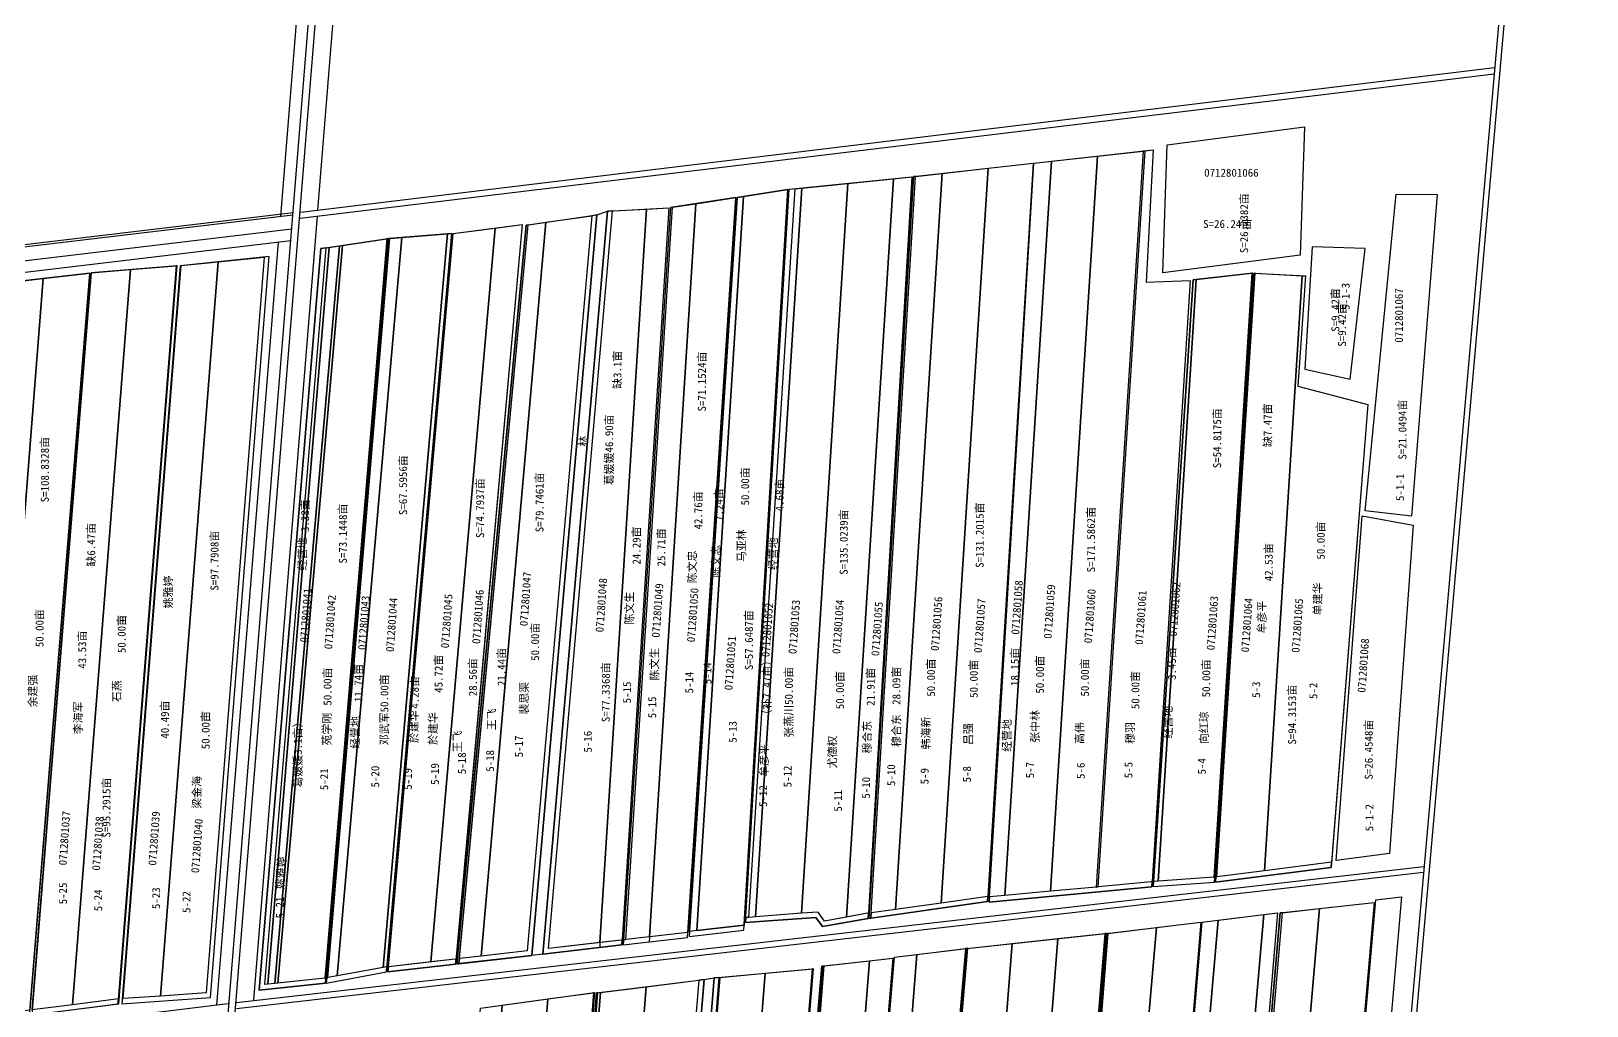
# Model space of a CAD drawing. Extents: x 544477 to 562575, y 4986974 to 4992709.
# Drawn here: x 547073 to 548629, y 4990475 to 4991449 of the extents above; entities that cross this region are included whole.
import ezdxf
from ezdxf.enums import TextEntityAlignment as Align

# ---------------------------------------------------------------- set-up
doc = ezdxf.new("R2010")
doc.units = 0
doc.header["$LTSCALE"] = 10
for name, color, linetype in [('2019年企业分流', 7, 'CONTINUOUS'), ('2021', 7, 'CONTINUOUS'), ('2022年', 6, 'CONTINUOUS'), ('JMD', 6, 'CONTINUOUS'), ('出水桩地块', 2, 'CONTINUOUS'), ('地号', 7, 'CONTINUOUS'), ('地物扣减', 7, 'CONTINUOUS'), ('地籍号', 2, 'CONTINUOUS'), ('权利人', 1, 'CONTINUOUS'), ('注记', 1, 'CONTINUOUS'), ('测地框', 7, 'CONTINUOUS'), ('测地框面积', 7, 'CONTINUOUS'), ('经营地地块', 7, 'CONTINUOUS'), ('经营地面积', 7, 'CONTINUOUS'), ('路、林、渠', 7, 'CONTINUOUS'), ('身份地地块', 7, 'CONTINUOUS'), ('身份地面积', 7, 'CONTINUOUS')]:
    doc.layers.add(name, color=color, linetype=linetype)
doc.styles.add('宋体', font='')
doc.styles.get('宋体').set_extended_font_data('SimSun')

msp = doc.modelspace()

# ---------------------------------------------------------------- linework, layer by layer
at = {"layer": '2019年企业分流', "color": 2, "linetype": 'Continuous'}
for points in [[(548139.3, 4991324.1), (548185, 4991329.2), (548138.2, 4990593.6), (548092.6, 4990589.4)], [(547844, 4991292.2), (547890, 4991296.9), (547843.6, 4990567.3), (547797.6, 4990563.8)]]:
    msp.add_lwpolyline(points, close=True, dxfattribs=at)
at = {"layer": '2019年企业分流', "color": 1, "linetype": 'Continuous'}
for points in [[(547654.6, 4991269.4), (547688.7, 4991271.3), (547642.1, 4990538.2), (547590.5, 4990532.3)], [(547444.1, 4991242.8), (547489.8, 4991246.5), (547425.5, 4990513.3), (547379.4, 4990504.7)], [(547381.8, 4991234.6), (547384.7, 4991235), (547320, 4990497.5), (547317.2, 4990497.2)]]:
    msp.add_lwpolyline(points, close=True, dxfattribs=at)
at = {"layer": '2021', "color": 1, "linetype": 'Continuous'}
for points in [[(548093.6, 4991319), (548139.3, 4991324.1), (548092.6, 4990589.4), (548046.9, 4990585.1)], [(547384.7, 4991235), (547428.9, 4991241.5), (547367, 4990502.5), (547320, 4990497.5)], [(547544.4, 4990475.6), (547589.9, 4990481.7), (547531.7, 4989742.1), (547486.1, 4989734.6)]]:
    msp.add_lwpolyline(points, close=True, dxfattribs=at)
at = {"layer": '2022年', "color": 4, "linetype": 'Continuous'}
for points in [[(547537.2, 4991252.1), (547564.3, 4991255.7), (547498.2, 4990521.6), (547497.2, 4990521.5), (547472.9, 4990518.7)], [(547570.4, 4991255.5), (547587.9, 4991258), (547523.5, 4990524.6), (547501.6, 4990522)], [(547371.4, 4991233), (547381.8, 4991234.6), (547317.2, 4990497.2), (547310.2, 4990496.5)], [(547223.6, 4991214.7), (547260.6, 4991218.5), (547202.7, 4990484.6), (547165.5, 4990482.1)], [(547688.2, 4990493.9), (547741.1, 4990500.5), (547703.3, 4990045.5), (547654.1, 4990046.3), (547650.5, 4989983.2), (547692.8, 4989979.1), (547674.1, 4989756.2), (547630, 4989753.1)], [(547589.9, 4990481.7), (547635.5, 4990488), (547577.4, 4989749.5), (547531.7, 4989742.1)]]:
    msp.add_lwpolyline(points, close=True, dxfattribs=at)
at = {"layer": '出水桩地块', "color": 7, "linetype": 'Continuous', "flags": 128}
for points in [[(548187, 4991329.4), (548185, 4991329.2), (548138.2, 4990593.6), (548140.2, 4990593.8)], [(547957.4, 4991303.9), (547955.4, 4991303.7), (547910.8, 4990562.3), (547912.9, 4990562.6)], [(547714.5, 4991273.1), (547712.5, 4991272.8), (547665.8, 4990540.9), (547667.8, 4990541.1)], [(547570.4, 4991255.5), (547568.4, 4991255.2), (547499.1, 4990516.7), (547501.1, 4990516.9)], [(547429.9, 4991241.7), (547428.9, 4991241.5), (547367, 4990502.5), (547367, 4990502.5), (547368, 4990502.6), (547368, 4990502.6)], [(547432.1, 4991241.9), (547431.1, 4991241.8), (547369, 4990502.8), (547370, 4990503)], [(547219.5, 4991214.6), (547218.5, 4991214.5), (547160.3, 4990476.7), (547161.3, 4990476.8)], [(547223.6, 4991214.7), (547222.6, 4991214.6), (547164.5, 4990482), (547165.5, 4990482.1)], [(548294.8, 4991207.3), (548293.8, 4991207.1), (548255.7, 4990603.5), (548256.7, 4990603.5)], [(548297.1, 4991207.3), (548296.1, 4991207.3), (548257.7, 4990603.7), (548258.7, 4990603.8)], [(548324.3, 4990567.9), (548322.2, 4990567.7), (548269.5, 4989951), (548271.5, 4989951)], [(548147.8, 4990547.3), (548146.7, 4990547.2), (548086.4, 4989809.8), (548086, 4989804.7), (548087, 4989804.8)], [(548149.3, 4990547.3), (548148.3, 4990547.1), (548089.9, 4989804.4), (548090.9, 4989804.5)], [(548008.6, 4990532.3), (548007.6, 4990532.2), (547943.5, 4989795.4), (547943.1, 4989790.3), (547944.1, 4989790.5)], [(548010, 4990532.4), (548009, 4990532.3), (547945.7, 4989790.1), (547946.7, 4989790.2)], [(547864.8, 4990514.6), (547863.8, 4990514.5), (547800.9, 4989772.3), (547801.9, 4989772.4)], [(547855.1, 4990511.9), (547854.1, 4990511.8), (547793.9, 4989776.6), (547794.9, 4989776.8)], [(547636.5, 4990488.1), (547635.5, 4990488), (547577, 4989744.4), (547578, 4989744.6)], [(547639.9, 4990487.9), (547638.8, 4990487.8), (547580.9, 4989744.6), (547581.9, 4989744.6)]]:
    msp.add_lwpolyline(points, close=True, dxfattribs=at)
at = {"layer": '地物扣减', "color": 7, "linetype": 'Continuous', "flags": 128}
for points in [[(547574, 4990525.3), (547638.9, 4991265.4), (547633.9, 4991264.6), (547569.4, 4990529.8), (547523.5, 4990524.6), (547501.6, 4990522), (547501.1, 4990516.9)], [(547664, 4990535.7), (547664.3, 4990540.7), (547663.4, 4990540.6), (547590.5, 4990532.3), (547654.6, 4991269.4), (547649.6, 4991269.1), (547585, 4990526.6)], [(547367.6, 4990497.5), (547368, 4990502.6), (547367.8, 4990502.6), (547367.1, 4990502.5), (547307.1, 4990496.2), (547368.3, 4991232.6), (547363.2, 4991231.8), (547301.6, 4990490.6)], [(547252.9, 4990483.1), (547311.4, 4991223.8), (547306.4, 4991223.2), (547248.3, 4990487.8), (547202.7, 4990484.6), (547165.5, 4990482.1), (547164.5, 4990482), (547164.1, 4990476.9)], [(548372.9, 4990613.2), (548373.3, 4990618.3), (548306.4, 4990609.8), (548258.7, 4990603.8), (548257.7, 4990603.7), (548257.4, 4990598.6)], [(548193.6, 4990593.8), (548194, 4990598.9), (548193, 4990598.8), (548140.2, 4990593.8), (548138.2, 4990593.6), (548092.6, 4990589.4), (548046.9, 4990585.1), (548031.5, 4990583.7), (548031.2, 4990578.6)], [(548193.6, 4990593.8), (548194, 4990598.9), (548193, 4990598.8), (548140.2, 4990593.8), (548138.2, 4990593.6), (548092.6, 4990589.4), (548046.9, 4990585.1), (548031.5, 4990583.7), (548031.2, 4990578.6)], [(548256.4, 4990598.5), (548256.7, 4990603.5), (548255.7, 4990603.5), (548200, 4990599.4), (548195.4, 4990599), (548195.1, 4990594)], [(548029.6, 4990579.1), (548029.9, 4990584.2), (547983.3, 4990577.6), (547937.5, 4990571.1), (547913.2, 4990567.7), (547912.9, 4990562.6)], [(547860.3, 4990568.5), (547843.6, 4990567.3), (547797.6, 4990563.8), (547790.8, 4990563.2), (547787.8, 4990563), (547787.5, 4990558), (547857.8, 4990563.3), (547864.4, 4990554), (547910.1, 4990562.3), (547910.4, 4990567.3), (547909.6, 4990567.3), (547866.6, 4990559.5)], [(547729.6, 4990543.2), (547730, 4990548.3), (547691.5, 4990543.9), (547667.8, 4990541.1), (547665.8, 4990540.9), (547665.4, 4990535.8)], [(547729.6, 4990543.2), (547730, 4990548.3), (547691.5, 4990543.9), (547667.8, 4990541.1), (547665.8, 4990540.9), (547665.4, 4990535.8)], [(547785.8, 4990550.4), (547786.1, 4990555.5), (547738.8, 4990550), (547731.6, 4990549.2), (547731.3, 4990544.1)], [(548091.3, 4989809.5), (548149.3, 4990547.3), (548148.3, 4990547.1), (548089.9, 4989804.4), (548090.9, 4989804.5)], [(547497.8, 4990516.6), (547498.2, 4990521.6), (547497.2, 4990521.5), (547430.6, 4990513.9), (547430.2, 4990508.8)], [(547428.8, 4990508.9), (547429.2, 4990514.1), (547425.5, 4990513.3), (547379.4, 4990504.7), (547370, 4990503), (547369, 4990502.8), (547368.5, 4990497.6)], [(547694.2, 4989983.9), (547651.8, 4989988.1), (547654.9, 4990041.3), (547707.8, 4990040.4), (547746.2, 4990501.1), (547741.1, 4990500.5), (547703.3, 4990045.5), (547654.1, 4990046.3), (547650.5, 4989983.2), (547692.8, 4989979.1), (547674.1, 4989756.2), (547673.9, 4989753.9), (547675.1, 4989755.7)], [(547794.5, 4989771.7), (547794.9, 4989776.8), (547702.5, 4989762.5), (547761.2, 4990503.2), (547756.1, 4990502.7), (547697.1, 4989756.6)], [(547160.3, 4990476.7), (547160.7, 4990481.7), (547114.8, 4990475.9), (547074.5, 4990470.8), (547074.1, 4990465.7)]]:
    msp.add_lwpolyline(points, close=True, dxfattribs=at)
for points in [[(547642.1, 4990538.2), (547641.9, 4990533.1)], [(547691.5, 4990543.9), (547691.4, 4990538.8)]]:
    msp.add_lwpolyline(points, dxfattribs=at)
at = {"layer": '测地框', "linetype": 'Continuous', "flags": 128}
for points, elevation in [([(548209.1, 4991335.6), (548346.3, 4991353.3), (548342.2, 4991225.3), (548204.9, 4991207.6)], 281), ([(548075.8, 4991317), (548195.1, 4991330.3), (548188.2, 4991198.3), (548232.2, 4991200), (548193.6, 4990593.8), (548031.2, 4990578.6)], 281), ([(547955.4, 4991303.7), (548075, 4991317.1), (548029.6, 4990579.1), (547910.8, 4990562.3)], 280.9), ([(547831.4, 4991291), (547953.9, 4991303.5), (547910.1, 4990562.3), (547864.4, 4990554), (547857.8, 4990563.3), (547787.5, 4990558)], 280.9), ([(547665.4, 4990535.8), (547729.6, 4990543.2), (547778, 4991282.7), (547712.5, 4991272.8)], 281), ([(547731.3, 4990544.1), (547785.8, 4990550.4), (547829.8, 4991290.7), (547779.4, 4991282.8)], 281.1), ([(548438.1, 4991286.3), (548479.1, 4991285.7), (548453.3, 4990964.3), (548406.9, 4990969.6)], 280.9), ([(547568.4, 4991255.2), (547638.9, 4991265.4), (547574, 4990525.3), (547499.1, 4990516.7)], 280.4), ([(547649.6, 4991269.1), (547710.9, 4991272.6), (547664, 4990535.7), (547585, 4990526.6)], 280.8), ([(547368.5, 4990497.6), (547428.8, 4990508.9), (547493.9, 4991246.8), (547431.1, 4991241.8)], 280.8), ([(547495.4, 4991246.7), (547564.3, 4991255.7), (547497.8, 4990516.6), (547430.2, 4990508.8)], 280.6), ([(547363.2, 4991231.8), (547429.9, 4991241.7), (547367.6, 4990497.5), (547301.6, 4990490.6)], 280.4), ([(547219.5, 4991214.6), (547133.5, 4991207.4), (547074.1, 4990465.7), (547161.3, 4990476.8)], 280.4), ([(547311.4, 4991223.8), (547222.6, 4991214.6), (547164.1, 4990476.9), (547252.9, 4990483.1)], 280.5), ([(547132.1, 4991207.2), (547032.9, 4991195.8), (546973.4, 4990455.7), (547071.7, 4990465.4)], 280.6), ([(548195.1, 4990594), (548256.4, 4990598.5), (548294.8, 4991207.3), (548235.1, 4991200.5)], 281), ([(548296.1, 4991207.3), (548347.5, 4991204.4), (548339.6, 4991094.4), (548409.8, 4991075.9), (548372.9, 4990613.2), (548257.4, 4990598.6)], 280.8), ([(548403.9, 4990964.7), (548455.1, 4990955.4), (548431.5, 4990627), (548378, 4990620.1)], 281), ([(548417.6, 4990580.7), (548443.4, 4990583.7), (548378.6, 4989838.4), (548258.7, 4989820.6), (548268.9, 4989944), (548362.4, 4989946.5)], 281.1), ([(548322.2, 4990567.7), (548415.9, 4990578.1), (548361.3, 4989950.8), (548269.5, 4989951)], 281.3), ([(548244, 4990558.4), (548319.5, 4990567.9), (548256.7, 4989821), (548182, 4989815.1)], 281.4), ([(548009, 4990532.3), (548147.8, 4990547.3), (548087, 4989804.8), (547945.7, 4989790.1)], 281.4), ([(548148.3, 4990547.1), (548242.6, 4990558.5), (548180.2, 4989815.2), (548176.1, 4989809.9), (548089.9, 4989804.4)], 281.5), ([(547936.4, 4990523.4), (548008.6, 4990532.3), (547944.1, 4989790.5), (547874.3, 4989779.3)], 281.1), ([(547863.8, 4990514.5), (547934.7, 4990522.5), (547872.9, 4989779.1), (547800.9, 4989772.3)], 281.3), ([(547638.8, 4990487.8), (547746.2, 4990501.1), (547707.8, 4990040.4), (547654.9, 4990041.3), (547651.8, 4989988.1), (547694.2, 4989983.9), (547675.1, 4989755.7), (547672.2, 4989751), (547580.9, 4989744.6)], 281.5), ([(547756.1, 4990502.7), (547855.1, 4990511.9), (547794.5, 4989771.7), (547697.1, 4989756.6)], 281.4), ([(547522.6, 4990472.6), (547636.5, 4990488.1), (547578, 4989744.6), (547463.9, 4989725.9)], 281.2)]:
    msp.add_lwpolyline(points, close=True, dxfattribs=dict(at, elevation=elevation))
at = {"layer": '测地框', "color": 7, "elevation": 7}
msp.add_lwpolyline([(548354.2, 4991233.6), (548346.7, 4991111.2), (548392.1, 4991101.1), (548407.1, 4991231.8), (548354.2, 4991233.6)], dxfattribs=at)
at = {"layer": '经营地地块', "color": 5, "linetype": 'Continuous'}
for points in [[(548075.8, 4991317), (548093.6, 4991319), (548046.9, 4990585.1), (548031.5, 4990583.7)], [(547368.3, 4991232.6), (547371.4, 4991233), (547310.2, 4990496.5), (547307.1, 4990496.2)], [(547432.1, 4991241.9), (547444.1, 4991242.8), (547379.4, 4990504.7), (547370, 4990503)], [(548235.1, 4991200.5), (548238.2, 4991200.8), (548200, 4990599.4), (548195.4, 4990599)], [(548149.3, 4990547.3), (548149.7, 4990547.3), (548091.7, 4989809.5), (548091.3, 4989809.5)], [(548244, 4990558.4), (548260.1, 4990560.4), (548195.9, 4989821.2), (548182.4, 4989820.1)], [(547864.8, 4990514.6), (547866, 4990514.7), (547808.1, 4989778), (547802.3, 4989777.4)], [(547761.2, 4990503.2), (547761.8, 4990503.2), (547703.6, 4989762.6), (547702.5, 4989762.5)], [(547639.9, 4990487.9), (547642.7, 4990488.3), (547584.7, 4989749.8), (547582.3, 4989749.7)]]:
    msp.add_lwpolyline(points, close=True, dxfattribs=at)
at = {"layer": '经营地地块', "color": 5, "linetype": 'Continuous', "const_width": 0.6}
msp.add_lwpolyline([(547831.4, 4991291), (547837.1, 4991291.5), (547790.8, 4990563.2), (547787.8, 4990563)], close=True, dxfattribs=at)
at = {"layer": '路、林、渠', "color": 5, "linetype": 'Continuous', "flags": 128}
for points, elevation in [([(548623.2, 4992394), (548249.6, 4988168.6)], 281.8), ([(548628.6, 4992394), (548255.1, 4988168.3)], 281.8), ([(547094.3, 4988289.4), (547419.1, 4992302.3), (547419.1, 4992326.7), (547418.2, 4992329.1), (547414, 4992330.4)], 282.8), ([(547094.3, 4988289.4), (547419.1, 4992302.3), (547419.1, 4992326.7), (547418.2, 4992329.1), (547414, 4992330.4)], 282.8), ([(547101, 4988289.9), (547426, 4992302.1), (547428.7, 4992327.6), (547429.3, 4992330.2), (547432.7, 4992332.2)], 282.8), ([(547101, 4988289.9), (547426, 4992302.1), (547428.7, 4992327.6), (547429.3, 4992330.2), (547432.7, 4992332.2)], 282.8)]:
    msp.add_lwpolyline(points, dxfattribs=dict(at, elevation=elevation))
at = {"layer": '路、林、渠', "color": 3, "linetype": 'Continuous', "flags": 128}
for points, elevation in [([(547360.1, 4991270.3), (547444.3, 4992310.4)], 282), ([(547360.1, 4991270.3), (547444.3, 4992310.4)], 282), ([(547323, 4991264), (547407, 4992301.7)], 282.1), ([(547323, 4991264), (547407, 4992301.7)], 282.1), ([(547296.2, 4990480.8), (547359.6, 4991264.1)], 282), ([(547296.2, 4990480.8), (547359.6, 4991264.1)], 282), ([(547259.2, 4990475.4), (547320.9, 4991238.3)], 282.1), ([(547259.2, 4990475.4), (547320.9, 4991238.3)], 282.1)]:
    msp.add_lwpolyline(points, dxfattribs=dict(at, elevation=elevation))
at = {"layer": '路、林、渠', "color": 4, "linetype": 'Continuous', "flags": 128}
for points, elevation in [([(547342.3, 4991262), (548535.9, 4991406.5)], 281.3), ([(547343.1, 4991268.2), (548536.4, 4991412.7)], 281.2), ([(545635.6, 4991063.1), (547335.2, 4991265.4)], 280.5), ([(545635.8, 4991065.4), (547335.4, 4991267.7)], 280.6), ([(545634.5, 4991049), (547334, 4991251.4)], 279.7), ([(545633.6, 4991037.4), (547333.1, 4991239.8)], 280.8), ([(547278.9, 4990478.1), (548465.8, 4990614.2)], 282.1), ([(547278.9, 4990472.3), (548465.3, 4990608.3)], 281.9), ([(547270.6, 4990476.8), (545528.5, 4990264.4)], 281.6)]:
    msp.add_lwpolyline(points, dxfattribs=dict(at, elevation=elevation))
at = {"layer": '路、林、渠', "color": 3, "linetype": 'Continuous', "flags": 128}
for points, elevation in [([(547638.9, 4991265.4), (547649.6, 4991269.1), (547585, 4990526.6), (547574, 4990525.3)], 280.4), ([(547746.2, 4990501.1), (547756.1, 4990502.7), (547697.1, 4989756.6), (547684.1, 4989754.6)], 281.5)]:
    msp.add_lwpolyline(points, close=True, dxfattribs=dict(at, elevation=elevation))
at = {"layer": '身份地地块', "color": 1, "linetype": 'Continuous'}
for points in [[(548187, 4991329.4), (548195.1, 4991330.3), (548188.2, 4991198.3), (548232.2, 4991200), (548194, 4990598.9), (548193, 4990598.8), (548140.2, 4990593.8)], [(547984.3, 4991306.9), (548030, 4991312.1), (547983.3, 4990577.6), (547937.5, 4990571.1)], [(548030, 4991312.1), (548075, 4991317.1), (548029.9, 4990584.2), (547983.3, 4990577.6)], [(547837.1, 4991291.5), (547844, 4991292.2), (547797.6, 4990563.8), (547790.8, 4990563.2)], [(547890, 4991296.9), (547935.6, 4991301.6), (547888.7, 4990563.5), (547866.6, 4990559.5), (547860.3, 4990568.5), (547843.6, 4990567.3)], [(547935.6, 4991301.6), (547953.9, 4991303.5), (547910.4, 4990567.3), (547909.6, 4990567.3), (547888.7, 4990563.5)], [(547957.4, 4991303.9), (547984.3, 4991306.9), (547937.5, 4990571.1), (547913.2, 4990567.7)], [(547714.5, 4991273.1), (547738.1, 4991276.6), (547691.5, 4990543.9), (547667.8, 4990541.1)], [(547738.1, 4991276.6), (547778, 4991282.7), (547730, 4990548.3), (547691.5, 4990543.9)], [(547779.4, 4991282.8), (547785.5, 4991283.7), (547738.8, 4990550), (547731.6, 4990549.2)], [(547785.5, 4991283.7), (547829.8, 4991290.7), (547786.1, 4990555.5), (547738.8, 4990550)], [(547587.9, 4991258), (547633.9, 4991264.6), (547569.4, 4990529.8), (547523.5, 4990524.6)], [(547688.7, 4991271.3), (547710.9, 4991272.6), (547664.3, 4990540.7), (547663.4, 4990540.6), (547642.1, 4990538.2)], [(547489.8, 4991246.5), (547493.9, 4991246.8), (547429.2, 4990514.1), (547425.5, 4990513.3)], [(547495.4, 4991246.7), (547537.2, 4991252.1), (547472.9, 4990518.7), (547430.6, 4990513.9)], [(547172.8, 4991210.7), (547218.5, 4991214.5), (547160.7, 4990481.7), (547114.8, 4990475.9)], [(547260.6, 4991218.5), (547306.4, 4991223.2), (547248.3, 4990487.8), (547202.7, 4990484.6)], [(547039.8, 4991196.6), (547085.5, 4991201.9), (547027.4, 4990466), (546981.7, 4990461.5)], [(547085.5, 4991201.9), (547132.1, 4991207.2), (547072.1, 4990470.5), (547027.4, 4990466)], [(547133.5, 4991207.4), (547172.8, 4991210.7), (547114.8, 4990475.9), (547074.5, 4990470.8)], [(548238.2, 4991200.8), (548293.8, 4991207.1), (548255.7, 4990603.5), (548200, 4990599.4)], [(548297.1, 4991207.3), (548344.2, 4991204.6), (548306.4, 4990609.8), (548258.7, 4990603.8)], [(548344.2, 4991204.6), (548347.5, 4991204.4), (548339.6, 4991094.4), (548409.8, 4991075.9), (548373.3, 4990618.3), (548306.4, 4990609.8)], [(548361.5, 4990572.1), (548415.9, 4990578.1), (548361.8, 4989955.8), (548308, 4989955.9)], [(548260.1, 4990560.4), (548305.7, 4990566.2), (548241.2, 4989824.8), (548195.9, 4989821.2)], [(548305.7, 4990566.2), (548319.5, 4990567.9), (548257.1, 4989826), (548241.2, 4989824.8)], [(548324.3, 4990567.9), (548361.5, 4990572.1), (548308, 4989955.9), (548271.9, 4989956)], [(548099.9, 4990542.1), (548146.7, 4990547.2), (548086.4, 4989809.8), (548042, 4989805.2)], [(548149.7, 4990547.3), (548198.3, 4990553.2), (548133.9, 4989812.2), (548091.7, 4989809.5)], [(548198.3, 4990553.2), (548242.6, 4990558.5), (548180.2, 4989815.2), (548180.2, 4989815.2), (548133.9, 4989812.2)], [(547958.8, 4990526.2), (548007.6, 4990532.2), (547943.5, 4989795.4), (547900.8, 4989788.6)], [(548009, 4990532.3), (548054.3, 4990537.2), (547996.4, 4989800.4), (547950.8, 4989795.7), (548004.8, 4990482.9)], [(548054.3, 4990537.2), (548099.9, 4990542.1), (548042, 4989805.2), (547996.4, 4989800.4)], [(547864.8, 4990514.6), (547866, 4990514.7), (547808.1, 4989778), (547802.3, 4989777.4)], [(547866, 4990514.7), (547911.6, 4990519.9), (547853.7, 4989782.3), (547808.1, 4989778)], [(547911.6, 4990519.9), (547934.7, 4990522.5), (547873.4, 4989784.2), (547872.4, 4989784.1), (547853.7, 4989782.3)], [(547936.4, 4990523.4), (547958.8, 4990526.2), (547900.8, 4989788.6), (547874.8, 4989784.4)], [(547761.2, 4990503.2), (547761.8, 4990503.2), (547703.6, 4989762.6), (547702.5, 4989762.5)], [(547761.8, 4990503.2), (547807.2, 4990507.5), (547749.3, 4989769.7), (547703.6, 4989762.6)], [(547807.2, 4990507.5), (547854.1, 4990511.8), (547793.9, 4989776.6), (547749.3, 4989769.7)], [(547639.9, 4990487.9), (547642.7, 4990488.3), (547584.7, 4989749.8), (547582.3, 4989749.7)], [(547642.7, 4990488.3), (547688.2, 4990493.9), (547630, 4989753.1), (547584.7, 4989749.8)], [(547522.6, 4990472.6), (547544.4, 4990475.6), (547486.1, 4989734.6), (547464.4, 4989731)]]:
    msp.add_lwpolyline(points, close=True, dxfattribs=at)
at = {"layer": '身份地地块', "color": 1, "linetype": 'Continuous', "flags": 128}
msp.add_lwpolyline([(547829.8, 4991290.7), (547785.5, 4991283.7), (547738.8, 4990550), (547786.1, 4990555.5)], close=True, dxfattribs=at)

# ---------------------------------------------------------------- texts
at = {"layer": '2019年企业分流', "color": 2, "linetype": 'Continuous', "style": '宋体'}
for s, p in [('葛媛媛46.90亩', (547655.3, 4990995.2)), ('张燕川50.00亩', (547834.9, 4990742.9)), ('50.00亩', (548130.8, 4990784)), ('邓武军50.00亩', (547430.6, 4990735.4))]:
    msp.add_text(s, height=8, rotation=90, dxfattribs=at).set_placement(p)
for s, p in [('葛媛媛3.1亩）', (547339.8, 4990728.5)), ('高伟', (548121.3, 4990747.5))]:
    msp.add_text(s, height=8, rotation=90, dxfattribs=at).set_placement(p, align=Align.MIDDLE)
at = {"layer": '2019年企业分流', "linetype": 'Continuous', "style": '宋体'}
msp.add_text('5-12', height=8, rotation=90, dxfattribs=at).set_placement((547833.6, 4990693.2, 282.4))
at = {"layer": '2021', "color": 1, "linetype": 'Continuous', "style": '宋体'}
for p in [(547373.7, 4990774.9), (548085.9, 4990786.9)]:
    msp.add_text('50.00亩', height=8, rotation=90, dxfattribs=at).set_placement(p)
for s, p in [('苑学刚', (547368.8, 4990751.4)), ('张中林', (548076.7, 4990754.2))]:
    msp.add_text(s, height=8, rotation=90, dxfattribs=at).set_placement(p, align=Align.MIDDLE)
at = {"layer": '2022年', "color": 4, "linetype": 'Continuous', "style": '宋体'}
for s, rotation, p in [('姚雅婷', 90, (547210.3, 4990888.5)), ('王飞', 90, (547533.7, 4990761.2)), ('王飞', 90, (547499.5, 4990739)), ('姚雅婷', 86, (547322.9, 4990607.9))]:
    msp.add_text(s, height=8, rotation=rotation, dxfattribs=at).set_placement(p, align=Align.MIDDLE)
at = {"layer": 'JMD', "color": 2, "linetype": 'Continuous', "style": '宋体'}
for s, p in [('缺3.1亩', (547659.2, 4991110.6)), ('缺7.47亩', (548309.2, 4991055.2)), ('缺6.47亩', (547133.2, 4990935.7)), ('（补7.47亩）', (547808.7, 4990792.9))]:
    msp.add_text(s, height=8, rotation=90, dxfattribs=at).set_placement(p, align=Align.MIDDLE)
at = {"layer": '地号', "linetype": 'Continuous', "style": '宋体'}
for s, p in [('5-1-3', (548391.5, 4991170.3, 282.4)), ('5-1-1', (548445.9, 4990979.5, 282.4)), ('5-14', (547753.6, 4990796.3, 282.4)), ('5-15', (547673.1, 4990777.2, 282.4)), ('5-14', (547735.3, 4990787.1, 282.4)), ('5-3', (548302, 4990782.7, 282.4)), ('5-2', (548359.2, 4990781.5, 282.4)), ('5-15', (547698.3, 4990762.3, 282.4)), ('5-16', (547633.9, 4990728, 282.4)), ('5-13', (547778.8, 4990737.8, 282.4)), ('5-17', (547565.1, 4990723.2, 282.4)), ('5-19', (547481.1, 4990695.7, 282.4)), ('5-18', (547508.1, 4990706.4, 282.4)), ('5-18', (547536.2, 4990708.8, 282.4)), ('5-7', (548075.9, 4990702.3, 282.4)), ('5-6', (548126.7, 4990701.6, 282.4)), ('5-5', (548174.4, 4990702.3, 282.4)), ('5-4', (548247.7, 4990706.1, 282.4)), ('5-21', (547370.4, 4990690.4, 282.4)), ('5-20', (547421.4, 4990693.1, 282.4)), ('5-19', (547454.1, 4990690.8, 282.4)), ('5-10', (547912, 4990681.9, 282.4)), ('5-10', (547937.2, 4990694.5, 282.4)), ('5-9', (547970.6, 4990696.2, 282.4)), ('5-8', (548012.9, 4990698.2, 282.4)), ('5-12', (547809.2, 4990673.6, 282.4)), ('5-11', (547884, 4990669, 282.4)), ('5-1-2', (548415.2, 4990649.3, 282.4)), ('5-25', (547109.3, 4990576.3, 282.4)), ('5-23', (547202.4, 4990571.5, 282.4)), ('5-24', (547144.5, 4990569.4, 282.4)), ('5-22', (547232.7, 4990567.7, 282.4)), ('5-21', (547326.1, 4990562.2, 282.4))]:
    msp.add_text(s, height=8, rotation=90, dxfattribs=at).set_placement(p)
at = {"layer": '地籍号', "color": 7, "linetype": 'Continuous', "style": '宋体'}
msp.add_text('0712801066', height=8, dxfattribs=at).set_placement((548246.1, 4991303.6, 842.9))
for s, rotation, p in [('0712801067', 90, (548444.8, 4991137.7, 842.9)), ('0712801047', 86, (547569.7, 4990854.1, 561.9)), ('0712801041', 86, (547350.1, 4990837.8, 561.9)), ('0712801046', 86, (547522.2, 4990836.3, 561.9)), ('0712801048', 86, (547645.5, 4990847.9, 561.9)), ('0712801049', 86, (547701.7, 4990842.6, 561.9)), ('0712801050', 86, (547736.9, 4990838, 561.9)), ('0712801058', 86, (548061.1, 4990845.6, 561.9)), ('0712801059', 86, (548093.5, 4990841.5, 561.9)), ('0712801060', 86, (548133.9, 4990837, 561.9)), ('0712801061', 86, (548184.8, 4990835.5, 561.9)), ('0712801062', 86, (548218.7, 4990843.9, 842.9)), ('0712801042', 86, (547374.4, 4990831, 561.9)), ('0712801043', 86, (547408.1, 4990830.3, 561.9)), ('0712801044', 86, (547436, 4990828.3, 561.9)), ('0712801045', 86, (547491, 4990832, 561.9)), ('0712801052', 86, (547811.5, 4990823.2, 561.9)), ('0712801053', 86, (547838.4, 4990826.2, 561.9)), ('0712801054', 86, (547882.2, 4990826.3, 561.9)), ('0712801055', 86, (547921.2, 4990824.2, 561.9)), ('0712801056', 86, (547980.7, 4990829.3, 561.9)), ('0712801057', 86, (548023.8, 4990827.3, 561.9)), ('0712801063', 86, (548256.4, 4990830, 842.9)), ('0712801064', 86, (548290.8, 4990827.9, 842.9)), ('0712801065', 86, (548341.3, 4990827.5, 842.9)), ('0712801051', 86, (547774.4, 4990790, 561.9)), ('0712801068', 86, (548407.2, 4990787.6, 842.9)), ('0712801037', 86, (547108.9, 4990615, 561.9)), ('0712801038', 86, (547142.3, 4990609.8, 561.9)), ('0712801039', 86, (547198.5, 4990614.8, 561.9)), ('0712801040', 86, (547241.3, 4990607.3, 561.9))]:
    msp.add_text(s, height=8, rotation=rotation, dxfattribs=at).set_placement(p)
at = {"layer": '权利人', "color": 3, "linetype": 'Continuous', "style": '宋体'}
for s, p in [('马亚林', (547783.3, 4990934.8)), ('韩海新', (547967.7, 4990747.5))]:
    msp.add_text(s, height=8, rotation=90, dxfattribs=at).set_placement(p, align=Align.MIDDLE)
at = {"layer": '权利人', "color": 1, "linetype": 'Continuous', "style": '宋体'}
for s, p in [('陈文忠', (547757.6, 4990919.3)), ('陈文忠', (547734, 4990913.6)), ('陈文生', (547671.2, 4990872.4)), ('单建华', (548359.2, 4990881.5)), ('牟彦平', (548303.5, 4990863.4)), ('陈文生', (547696.3, 4990816.5)), ('余建强', (547074.8, 4990789.5)), ('石燕', (547159, 4990789.3)), ('裴思渠', (547566.1, 4990782.3)), ('李海军', (547120.3, 4990762.6)), ('於建华', (547455.8, 4990753.8)), ('於建华', (547474.9, 4990751.9)), ('穆合东', (547938.2, 4990749.9)), ('向红琼', (548245.6, 4990752.8)), ('穆合东', (547908.8, 4990743.4)), ('吕强', (548010.4, 4990746.5)), ('穆羽', (548171.9, 4990747.6)), ('牟彦平', (547805.9, 4990720.2)), ('尤德权', (547874.2, 4990728.5)), ('梁金海', (547238.8, 4990688.2))]:
    msp.add_text(s, height=8, rotation=90, dxfattribs=at).set_placement(p, align=Align.MIDDLE)
at = {"layer": '权利人', "color": 5, "linetype": 'Continuous', "style": '宋体'}
msp.add_text('经营地', height=8, rotation=90, dxfattribs=at).set_placement((547397.2, 4990748.1), align=Align.MIDDLE)
at = {"layer": '注记', "linetype": 'Continuous', "style": '宋体'}
for s, p in [('S=26.2382亩', (548285.7, 4991257.1)), ('S=9.42亩', (548383.6, 4991155.5)), ('S=71.1524亩', (547743.7, 4991098.9)), ('S=54.8175亩', (548258.8, 4991042.2)), ('S=108.8328亩', (547086.9, 4991010.8)), ('S=67.5956亩', (547445, 4990995.3)), ('S=74.7937亩', (547522, 4990972.4)), ('S=79.7461亩', (547581.4, 4990978.1)), ('S=73.1448亩', (547384.8, 4990946.9)), ('S=135.0239亩', (547885.5, 4990938.4)), ('S=131.2015亩', (548021.4, 4990945.3)), ('S=171.5862亩', (548132.7, 4990940.8)), ('S=97.7908亩', (547256.5, 4990919.8)), ('S=57.6487亩', (547790.7, 4990840.4)), ('S=77.3368亩', (547647.6, 4990788.3)), ('S=94.3153亩', (548333.7, 4990765.9)), ('S=95.2915亩', (547148.5, 4990673))]:
    msp.add_text(s, height=8, rotation=90, dxfattribs=at).set_placement(p, align=Align.MIDDLE)
at = {"layer": '测地框面积', "linetype": 'Continuous', "style": '宋体'}
msp.add_text('S=26.24亩', height=8, dxfattribs=at).set_placement((548269.6, 4991256.6), align=Align.MIDDLE)
for s, p in [('S=9.42亩', (548376.9, 4991170.4)), ('S=21.0494亩', (548444, 4991050.8)), ('S=26.4548亩', (548410.3, 4990730.9))]:
    msp.add_text(s, height=8, rotation=90, dxfattribs=at).set_placement(p, align=Align.MIDDLE)
at = {"layer": '经营地面积', "color": 5, "linetype": 'Continuous', "style": '宋体'}
for s, p in [('4.68亩', (547825.7, 4990969.1)), ('3.38亩', (547351.3, 4990948.5)), ('18.15亩', (548060.8, 4990794.6)), ('3.45亩', (548217.8, 4990800.6)), ('11.74亩', (547404.6, 4990778.5))]:
    msp.add_text(s, height=8, rotation=90, dxfattribs=at).set_placement(p)
for p in [(547344.4, 4990926.5, 280.4), (547815.1, 4990926.7), (548209.6, 4990758.3), (548048.7, 4990745.1)]:
    msp.add_text('经营地', height=8, rotation=90, dxfattribs=at).set_placement(p, align=Align.MIDDLE)
at = {"layer": '路、林、渠', "color": 3, "linetype": 'Continuous', "style": '宋体'}
msp.add_text('林', height=8, rotation=90, dxfattribs=at).set_placement((547629.1, 4991033.7, 280.8))
at = {"layer": '身份地面积', "color": 1, "linetype": 'Continuous', "style": '宋体'}
for s, p in [('50.00亩', (547791.2, 4990975)), ('42.76亩', (547744.3, 4990951)), ('7.24亩', (547764.9, 4990959.6)), ('24.29亩', (547682.7, 4990915.9)), ('25.71亩', (547707.4, 4990914.1)), ('50.00亩', (548366.6, 4990920.9)), ('42.53亩', (548314.6, 4990899.3)), ('50.00亩', (547085.9, 4990833.3)), ('50.00亩', (547168, 4990827.4)), ('50.00亩', (547581.3, 4990819.7)), ('43.53亩', (547128.5, 4990811.8)), ('21.44亩', (547547.7, 4990794.4)), ('45.72亩', (547484.8, 4990787.7, 280.6)), ('28.56亩', (547519, 4990784.3)), ('21.91亩', (547916.7, 4990774.6)), ('28.09亩', (547942.4, 4990775.7)), ('50.00亩', (547977, 4990783.8)), ('50.00亩', (548019.7, 4990782.7)), ('50.00亩', (548252.1, 4990783.2)), ('4.28亩', (547461, 4990771.8)), ('50.00亩', (547886, 4990771.3)), ('50.00亩', (548181.3, 4990771.4)), ('40.49亩', (547211.2, 4990741.9, 280.5)), ('50.00亩', (547251.9, 4990731.3))]:
    msp.add_text(s, height=8, rotation=90, dxfattribs=at).set_placement(p)

doc.saveas('drawing.dxf')
